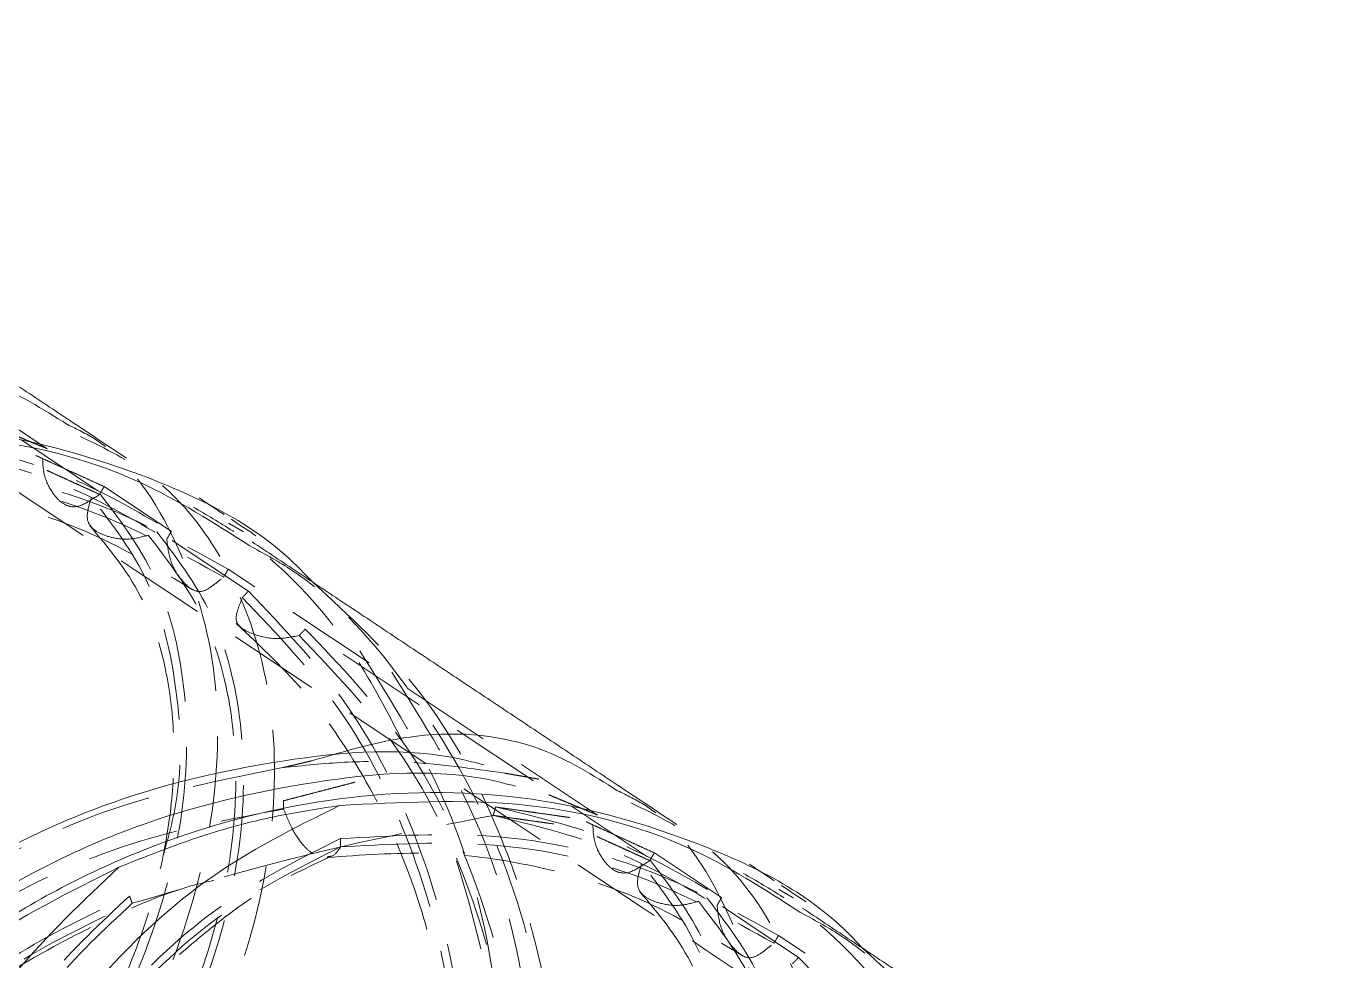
# Model space of a CAD drawing. Header units: millimetres. Extents: x 11 to 421, y 5 to 275.
# Drawn here: x 326.5 to 344.59, y 175.06 to 188.04 of the extents above; entities that cross this region are included whole.
import ezdxf

# ---------------------------------------------------------------- set-up
doc = ezdxf.new("R2010")
doc.units = ezdxf.units.MM
doc.linetypes.add('HIDDEN', pattern=[1.905, 1.27, -0.635])

msp = doc.modelspace()

# ---------------------------------------------------------------- linework, layer by layer
at = {"color": 7, "linetype": 'HIDDEN', "lineweight": 0}
for p, q in [((326.799, 182.176), (321.673, 185.588)), ((327.495, 181.595), (322.742, 184.759)), ((328.521, 181.029), (327.589, 181.65)), ((329.591, 180.199), (328.285, 181.069)), ((334.437, 177.09), (329.311, 180.503)), ((335.133, 176.51), (330.381, 179.673)), ((336.16, 175.943), (335.227, 176.564)), ((337.229, 175.114), (335.923, 175.984)), ((342.076, 172.005), (336.95, 175.417))]:
    msp.add_line(p, q, dxfattribs=at)
for points in [[(286.596, 208.067), (399.407, 132.966)], [(390.883, 118.342), (273.655, 196.383)], [(326.799, 182.176), (326.122, 182.457)], [(327.589, 181.65), (326.639, 182.082)], [(327.523, 181.543), (326.792, 181.876)], [(327.589, 181.65), (327.523, 181.543)], [(329.318, 181.141), (329.521, 181.024)], [(328.521, 181.029), (328.458, 180.921)], [(329.248, 180.395), (329.311, 180.503)], [(329.506, 180.109), (329.591, 180.199)], [(330.381, 179.673), (330.296, 179.583)], [(330.469, 177.842), (330.067, 177.748)], [(333.623, 177.588), (333.152, 177.671)], [(331.075, 177.547), (330.077, 177.288)], [(330.077, 177.288), (330.08, 177.173)], [(334.437, 177.09), (333.76, 177.371)], [(332.99, 177.084), (333.023, 177.202)], [(333.833, 176.966), (332.99, 177.084)], [(334.052, 177.055), (333.023, 177.202)], [(335.227, 176.564), (334.278, 176.997)], [(330.867, 176.762), (330.87, 176.647)], [(335.162, 176.458), (334.431, 176.791)], [(335.227, 176.564), (335.162, 176.458)], [(336.956, 176.056), (337.159, 175.939)], [(327.978, 175.864), (327.941, 175.965)], [(336.16, 175.943), (336.097, 175.836)], [(336.887, 175.31), (336.95, 175.417)], [(337.144, 175.023), (337.229, 175.114)]]:
    msp.add_open_spline(points, degree=1, dxfattribs=at)
at = {"color": 7, "linetype": 'Continuous', "lineweight": 15}
for points, degree in [([(327.11, 182.569), (322.003, 185.969)], 1), ([(334.749, 177.484), (329.642, 180.884)], 1), ([(337.335, 175.883), (337.277, 175.921), (337.162, 175.997), (337.047, 176.074), (336.99, 176.112)], 3), ([(342.388, 172.399), (337.281, 175.798)], 1)]:
    msp.add_open_spline(points, degree=degree, dxfattribs=at)
for points, knots in [([(327.078, 182.513), (326.736, 182.728), (325.929, 183.234), (324.434, 183.394), (323.32, 183.07), (322.83, 182.927)], [0, 0, 0, 0, 0.2915786, 0.6886474, 1, 1, 1, 1]), ([(315.405, 167.116), (315.157, 167.232), (314.402, 167.584), (313.547, 168.771), (312.948, 170.519), (312.927, 172.596), (313.486, 174.806), (314.613, 176.996), (316.253, 178.999), (318.316, 180.664), (320.684, 181.865), (323.213, 182.5), (325.766, 182.529), (328.139, 181.874), (329.75, 181.096), (330.395, 180.416), (330.479, 180.327)], [0, 0, 0, 0, 0.038655, 0.117771, 0.196883, 0.275992, 0.355101, 0.434213, 0.513329, 0.592452, 0.671585, 0.750728, 0.829871, 0.909003, 0.988126, 1, 1, 1, 1]), ([(327.9, 182.043), (327.769, 182.131), (327.505, 182.306), (327.242, 182.482), (327.11, 182.569)], [0, 0, 0, 0, 0.500005, 1, 1, 1, 1]), ([(329.609, 180.828), (329.112, 181.147), (327.937, 181.901), (325.731, 182.442), (324.056, 182.352), (323.219, 182.307)], [0, 0, 0, 0, 0.2685445, 0.6342462, 1, 1, 1, 1]), ([(329.252, 181.264), (329.194, 181.302), (329.079, 181.378), (328.964, 181.455), (328.907, 181.493)], [0, 0, 0, 0, 0.499989, 1, 1, 1, 1]), ([(329.696, 180.968), (329.639, 181.006), (329.523, 181.083), (329.408, 181.159), (329.351, 181.198)], [0, 0, 0, 0, 0.499989, 1, 1, 1, 1]), ([(334.716, 177.428), (334.375, 177.643), (333.568, 178.149), (332.073, 178.309), (330.959, 177.985), (330.469, 177.842)], [0, 0, 0, 0, 0.291579, 0.688647, 1, 1, 1, 1]), ([(320.639, 164.053), (320.58, 164.122), (320.156, 164.622), (319.826, 165.992), (319.768, 168.027), (320.337, 170.249), (321.461, 172.436), (323.102, 174.44), (325.164, 176.102), (327.535, 177.315), (330.051, 177.904), (331.885, 178.048), (332.767, 177.81), (332.858, 177.785)], [0, 0, 0, 0, 0.017268, 0.125072, 0.232872, 0.340672, 0.448475, 0.556285, 0.664104, 0.771935, 0.879782, 0.987628, 1, 1, 1, 1]), ([(321.084, 163.757), (321.025, 163.826), (320.601, 164.326), (320.271, 165.696), (320.212, 167.731), (320.781, 169.953), (321.906, 172.14), (323.547, 174.144), (325.609, 175.806), (327.98, 177.019), (330.496, 177.607), (332.33, 177.752), (333.212, 177.513), (333.303, 177.489)], [0, 0, 0, 0, 0.017268, 0.125072, 0.232872, 0.340672, 0.448475, 0.556285, 0.664104, 0.771935, 0.879782, 0.987628, 1, 1, 1, 1]), ([(335.539, 176.958), (335.407, 177.046), (335.144, 177.221), (334.881, 177.396), (334.749, 177.484)], [0, 0, 0, 0, 0.500005, 1, 1, 1, 1]), ([(323.044, 162.031), (322.796, 162.146), (322.041, 162.499), (321.186, 163.685), (320.586, 165.434), (320.566, 167.51), (321.124, 169.721), (322.252, 171.911), (323.892, 173.913), (325.955, 175.579), (328.322, 176.78), (330.851, 177.415), (333.405, 177.443), (335.778, 176.788), (337.389, 176.011), (338.033, 175.33), (338.117, 175.241)], [0, 0, 0, 0, 0.038655, 0.117771, 0.196882, 0.275992, 0.355101, 0.434213, 0.513329, 0.592452, 0.671584, 0.750728, 0.829871, 0.909003, 0.988126, 1, 1, 1, 1]), ([(337.247, 175.743), (336.75, 176.062), (335.576, 176.816), (333.369, 177.356), (331.695, 177.267), (330.857, 177.222)], [0, 0, 0, 0, 0.268544, 0.634246, 1, 1, 1, 1]), ([(330.857, 177.222), (330.233, 176.914), (328.983, 176.298), (327.274, 174.654), (325.866, 172.593), (324.876, 170.187), (324.393, 167.598), (324.473, 164.989), (325.125, 162.511), (326.356, 160.365), (327.593, 158.962), (328.478, 158.459), (328.664, 158.354)], [0, 0, 0, 0, 0.107955, 0.215894, 0.323821, 0.431739, 0.53965, 0.647559, 0.755467, 0.863378, 0.971296, 1, 1, 1, 1]), ([(327.793, 176.367), (328.246, 176.545), (328.971, 176.832), (330.003, 177.091), (330.572, 177.178), (330.857, 177.222)], [0, 0, 0, 0, 0.453025, 0.725496, 1, 1, 1, 1]), ([(327.793, 176.367), (327.109, 176.022), (325.74, 175.334), (323.893, 173.778), (322.328, 171.884), (321.21, 169.717), (320.654, 167.532), (320.669, 165.476), (321.267, 163.759), (322.014, 162.661), (322.64, 162.354), (322.771, 162.289)], [0, 0, 0, 0, 0.109673, 0.219302, 0.343908, 0.468507, 0.593103, 0.717698, 0.842297, 0.966903, 1, 1, 1, 1]), ([(327.793, 176.367), (327.295, 175.898), (326.301, 174.961), (325.039, 173.015), (324.085, 170.715), (323.603, 168.124), (323.683, 165.516), (324.335, 163.036), (325.569, 160.895), (326.799, 159.476), (327.696, 158.988), (327.886, 158.885)], [0, 0, 0, 0, 0.109625, 0.219206, 0.343758, 0.468302, 0.592843, 0.717384, 0.841929, 0.966481, 1, 1, 1, 1]), ([(336.892, 176.178), (336.834, 176.216), (336.719, 176.292), (336.604, 176.369), (336.546, 176.407)], [0, 0, 0, 0, 0.500011, 1, 1, 1, 1])]:
    msp.add_open_spline(points, degree=3, knots=knots, dxfattribs=at)
at = {"color": 7, "linetype": 'HIDDEN', "lineweight": 0}
for points, knots in [([(322.056, 168.436), (322.74, 168.781), (324.109, 169.469), (325.956, 171.025), (327.521, 172.919), (328.639, 175.086), (329.195, 177.27), (329.18, 179.327), (328.582, 181.044), (327.835, 182.142), (327.209, 182.449), (327.078, 182.513)], [0, 0, 0, 0, 0.109673, 0.219302, 0.343908, 0.468507, 0.593103, 0.717698, 0.842297, 0.966903, 1, 1, 1, 1]), ([(319.782, 167.055), (320.619, 167.222), (322.293, 167.555), (324.638, 168.775), (326.683, 170.412), (328.31, 172.395), (329.429, 174.559), (329.986, 176.746), (329.967, 178.796), (329.384, 180.535), (328.447, 181.768), (327.605, 182.178), (327.26, 182.346)], [0, 0, 0, 0, 0.103182, 0.20635, 0.309505, 0.412652, 0.515792, 0.61893, 0.722068, 0.825208, 0.928355, 1, 1, 1, 1]), ([(325.352, 182.169), (325.904, 182.036), (327.008, 181.77), (327.975, 181.204), (328.458, 180.921)], [0, 0, 0, 0, 0.500409, 1, 1, 1, 1]), ([(325.384, 182.287), (325.942, 182.153), (327.057, 181.885), (328.034, 181.314), (328.521, 181.029)], [0, 0, 0, 0, 0.50041, 1, 1, 1, 1]), ([(327.523, 181.543), (327.45, 181.493), (327.293, 181.386), (327.141, 181.353), (326.989, 181.422), (326.851, 181.578), (326.741, 181.808), (326.736, 181.986), (326.733, 182.069)], [0, 0, 0, 0, 0.1929878, 0.415245, 0.5510254, 0.6874472, 0.854989, 1, 1, 1, 1]), ([(323.229, 181.847), (323.951, 181.889), (325.396, 181.972), (327.489, 181.514), (328.704, 180.84), (329.311, 180.503)], [0, 0, 0, 0, 0.333483, 0.666785, 1, 1, 1, 1]), ([(323.231, 181.732), (323.946, 181.772), (325.374, 181.853), (327.445, 181.397), (328.647, 180.729), (329.248, 180.395)], [0, 0, 0, 0, 0.3334828, 0.6667843, 1, 1, 1, 1]), ([(323.046, 181.585), (323.517, 181.62), (324.492, 181.691), (325.961, 181.495), (327.455, 181.049), (328.355, 180.499), (328.819, 180.216)], [0, 0, 0, 0, 0.226461, 0.468286, 0.726306, 1, 1, 1, 1]), ([(326.007, 171.76), (326.467, 172.322), (327.386, 173.445), (328.269, 175.308), (328.743, 177.162), (328.758, 178.904), (328.367, 180.458), (327.785, 181.216), (327.495, 181.595)], [0, 0, 0, 0, 0.1667454, 0.3333967, 0.5, 0.666603, 0.8332543, 1, 1, 1, 1]), ([(327.411, 181.503), (327.388, 181.424), (327.338, 181.256), (327.365, 181.123), (327.487, 181.014), (327.685, 180.937), (327.942, 180.904), (328.119, 180.954), (328.201, 180.977)], [0, 0, 0, 0, 0.192991, 0.414919, 0.550737, 0.687182, 0.854969, 1, 1, 1, 1]), ([(328.409, 176.535), (328.464, 176.73), (328.689, 177.532), (328.633, 178.85), (328.274, 180.385), (327.699, 181.13), (327.411, 181.503)], [0, 0, 0, 0, 0.09683, 0.397773, 0.698802, 1, 1, 1, 1]), ([(331.74, 178.093), (331.528, 178.506), (330.938, 179.652), (329.892, 180.754), (329.009, 181.258), (328.824, 181.364)], [0, 0, 0, 0, 0.30761, 0.85453, 1, 1, 1, 1]), ([(327.386, 181.111), (327.643, 180.806), (328.109, 180.254), (328.45, 179.211), (328.565, 178.305), (328.554, 177.432), (328.416, 176.426), (328.11, 175.376), (327.668, 174.363), (327.179, 173.483), (326.576, 172.598), (326.074, 172.044), (325.834, 171.779)], [0, 0, 0, 0, 0.15981, 0.289013, 0.387804, 0.459523, 0.550514, 0.673253, 0.746902, 0.828328, 0.918013, 1, 1, 1, 1]), ([(326.797, 171.234), (327.257, 171.796), (328.176, 172.919), (329.059, 174.782), (329.533, 176.636), (329.548, 178.378), (329.157, 179.932), (328.575, 180.69), (328.285, 181.069)], [0, 0, 0, 0, 0.166745, 0.333397, 0.5, 0.666603, 0.833254, 1, 1, 1, 1]), ([(326.709, 171.284), (327.165, 171.838), (328.075, 172.945), (328.952, 174.782), (329.423, 176.61), (329.442, 178.327), (329.059, 179.858), (328.487, 180.604), (328.201, 180.977)], [0, 0, 0, 0, 0.166745, 0.333397, 0.5, 0.666604, 0.833255, 1, 1, 1, 1]), ([(328.458, 180.921), (328.47, 180.814), (328.497, 180.585), (328.663, 180.34), (328.819, 180.204), (328.949, 180.182), (329.074, 180.255), (329.193, 180.351), (329.248, 180.395)], [0, 0, 0, 0, 0.192989, 0.41524, 0.551022, 0.687443, 0.854988, 1, 1, 1, 1]), ([(329.695, 163.351), (330.192, 163.82), (331.187, 164.757), (332.449, 166.702), (333.403, 169.003), (333.885, 171.594), (333.804, 174.202), (333.153, 176.682), (331.919, 178.823), (330.691, 180.24), (329.797, 180.726), (329.609, 180.828)], [0, 0, 0, 0, 0.109673, 0.219302, 0.343908, 0.468507, 0.593103, 0.717698, 0.842297, 0.966903, 1, 1, 1, 1]), ([(330.479, 180.327), (330.988, 179.857), (332.097, 178.836), (333.225, 176.71), (333.895, 174.228), (333.969, 171.589), (333.479, 168.977), (332.475, 166.55), (331.049, 164.46), (329.32, 162.838), (327.422, 161.77), (325.528, 161.351), (324.003, 161.44), (323.286, 161.881), (323.044, 162.031)], [0, 0, 0, 0, 0.074802, 0.162807, 0.25081, 0.338812, 0.426817, 0.514828, 0.602846, 0.690873, 0.778914, 0.866954, 0.954982, 1, 1, 1, 1]), ([(329.591, 180.199), (330.073, 179.693), (331.038, 178.679), (332.003, 176.744), (332.562, 174.619), (332.662, 172.384), (332.353, 170.138), (331.818, 168.759), (331.55, 168.07)], [0, 0, 0, 0, 0.166745, 0.333397, 0.5, 0.666603, 0.833254, 1, 1, 1, 1]), ([(330.296, 179.583), (330.187, 179.561), (329.954, 179.515), (329.663, 179.593), (329.477, 179.689), (329.407, 179.79), (329.43, 179.914), (329.482, 180.047), (329.506, 180.109)], [0, 0, 0, 0, 0.192994, 0.414918, 0.550737, 0.687189, 0.85497, 1, 1, 1, 1]), ([(329.506, 180.109), (329.984, 179.608), (330.94, 178.606), (331.896, 176.693), (332.456, 174.592), (332.545, 172.387), (332.347, 170.615), (332.001, 169.674), (331.907, 169.417)], [0, 0, 0, 0, 0.1861806, 0.3722571, 0.5582803, 0.7443032, 0.9303794, 1, 1, 1, 1]), ([(329.423, 179.751), (329.766, 179.427), (330.386, 178.841), (331.05, 177.887), (331.534, 176.996), (331.955, 175.97), (332.324, 174.578), (332.463, 173.09), (332.399, 171.673), (332.211, 170.457), (331.891, 169.225), (331.557, 168.448), (331.395, 168.073)], [0, 0, 0, 0, 0.118197, 0.213518, 0.285902, 0.366142, 0.478825, 0.624413, 0.70979, 0.803359, 0.905322, 1, 1, 1, 1]), ([(330.381, 179.673), (330.863, 179.167), (331.828, 178.153), (332.793, 176.218), (333.352, 174.094), (333.452, 171.858), (333.143, 169.612), (332.608, 168.234), (332.34, 167.544)], [0, 0, 0, 0, 0.166746, 0.333397, 0.5, 0.666603, 0.833255, 1, 1, 1, 1]), ([(330.296, 179.583), (330.774, 179.082), (331.73, 178.08), (332.687, 176.167), (333.243, 174.067), (333.346, 171.857), (333.044, 169.637), (332.517, 168.274), (332.253, 167.593)], [0, 0, 0, 0, 0.166745, 0.333396, 0.5, 0.666604, 0.833255, 1, 1, 1, 1]), ([(331.138, 179.369), (331.58, 178.667), (332.465, 177.264), (333.097, 174.746), (333.182, 172.117), (332.688, 169.502), (331.685, 167.076), (330.259, 164.986), (328.53, 163.365), (326.629, 162.29), (324.749, 161.898), (323.454, 161.902), (322.932, 162.191), (322.896, 162.211)], [0, 0, 0, 0, 0.0992523, 0.1985018, 0.2977511, 0.3970035, 0.4962615, 0.5955281, 0.694806, 0.7940982, 0.8933903, 0.9926683, 1, 1, 1, 1]), ([(331.583, 179.073), (332.025, 178.371), (332.91, 176.968), (333.542, 174.45), (333.626, 171.821), (333.133, 169.206), (332.13, 166.78), (330.704, 164.69), (328.974, 163.067), (327.077, 162.001), (325.179, 161.574), (323.534, 161.698), (322.717, 162.217), (322.372, 162.436)], [0, 0, 0, 0, 0.093148, 0.186294, 0.27944, 0.372588, 0.465741, 0.558903, 0.652075, 0.745261, 0.838447, 0.931619, 1, 1, 1, 1]), ([(333.152, 177.671), (332.694, 177.736), (331.96, 177.841), (330.922, 177.836), (330.353, 177.777), (330.067, 177.748)], [0, 0, 0, 0, 0.453025, 0.725495, 1, 1, 1, 1]), ([(330.067, 177.748), (329.23, 177.581), (327.556, 177.248), (325.211, 176.028), (323.165, 174.391), (321.539, 172.408), (320.42, 170.244), (319.863, 168.056), (319.884, 166.01), (320.459, 164.255), (321.489, 162.993), (322.81, 162.208), (323.827, 162.101), (324.336, 162.047)], [0, 0, 0, 0, 0.092966, 0.185919, 0.278861, 0.371795, 0.464724, 0.55765, 0.650577, 0.743505, 0.83644, 0.918203, 1, 1, 1, 1]), ([(329.695, 163.351), (330.379, 163.695), (331.747, 164.384), (333.595, 165.94), (335.159, 167.833), (336.278, 170.001), (336.834, 172.185), (336.819, 174.241), (336.221, 175.959), (335.474, 177.056), (334.848, 177.364), (334.716, 177.428)], [0, 0, 0, 0, 0.109673, 0.219302, 0.343908, 0.468507, 0.593103, 0.717698, 0.842297, 0.966903, 1, 1, 1, 1]), ([(324.149, 174.496), (324.733, 174.944), (325.902, 175.841), (327.942, 176.775), (329.367, 177.04), (330.08, 177.173)], [0, 0, 0, 0, 0.3332161, 0.6665178, 1, 1, 1, 1]), ([(327.42, 161.97), (328.257, 162.136), (329.932, 162.47), (332.277, 163.69), (334.322, 165.327), (335.949, 167.309), (337.068, 169.474), (337.625, 171.661), (337.606, 173.711), (337.022, 175.45), (336.085, 176.683), (335.244, 177.092), (334.899, 177.26)], [0, 0, 0, 0, 0.103182, 0.20635, 0.309505, 0.412652, 0.515792, 0.61893, 0.722068, 0.825208, 0.928355, 1, 1, 1, 1]), ([(330.08, 177.173), (330.121, 177.071), (330.203, 176.867), (330.348, 176.666), (330.443, 176.582), (330.481, 176.556), (330.482, 176.556)], [0, 0, 0, 0, 0.3730348, 0.7460572, 0.9933963, 1, 1, 1, 1]), ([(330.482, 176.556), (330.484, 176.556), (331.32, 176.76), (332.156, 176.922), (332.99, 177.084)], [0, 0, 0, 0, 0.002077, 1, 1, 1, 1]), ([(332.99, 177.084), (333.543, 176.951), (334.647, 176.685), (335.614, 176.119), (336.097, 175.836)], [0, 0, 0, 0, 0.500409, 1, 1, 1, 1]), ([(333.023, 177.202), (333.581, 177.068), (334.696, 176.8), (335.672, 176.229), (336.16, 175.943)], [0, 0, 0, 0, 0.50041, 1, 1, 1, 1]), ([(326.63, 162.496), (327.255, 162.804), (328.505, 163.42), (330.213, 165.064), (331.621, 167.124), (332.614, 169.532), (333.087, 172.115), (333.045, 174.69), (332.547, 176.247), (332.306, 177)], [0, 0, 0, 0, 0.144168, 0.288314, 0.432445, 0.576562, 0.720672, 0.864777, 1, 1, 1, 1]), ([(335.162, 176.458), (335.089, 176.408), (334.931, 176.301), (334.78, 176.268), (334.628, 176.337), (334.49, 176.493), (334.38, 176.722), (334.375, 176.901), (334.372, 176.984)], [0, 0, 0, 0, 0.192994, 0.415242, 0.55103, 0.687443, 0.854991, 1, 1, 1, 1]), ([(330.867, 176.762), (330.339, 176.499), (329.281, 175.973), (327.792, 174.643), (326.994, 173.479), (326.595, 172.897)], [0, 0, 0, 0, 0.333483, 0.666784, 1, 1, 1, 1]), ([(330.867, 176.762), (331.59, 176.804), (333.034, 176.887), (335.127, 176.429), (336.343, 175.755), (336.95, 175.417)], [0, 0, 0, 0, 0.333483, 0.666784, 1, 1, 1, 1]), ([(330.87, 176.647), (331.584, 176.687), (333.013, 176.767), (335.084, 176.312), (336.286, 175.644), (336.887, 175.31)], [0, 0, 0, 0, 0.333483, 0.666784, 1, 1, 1, 1]), ([(330.87, 176.647), (330.349, 176.386), (329.308, 175.865), (327.842, 174.549), (327.056, 173.397), (326.664, 172.821)], [0, 0, 0, 0, 0.333483, 0.666784, 1, 1, 1, 1]), ([(330.482, 176.556), (330.481, 176.555), (329.645, 176.352), (328.81, 176.108), (327.978, 175.864)], [0, 0, 0, 0, 0.002077, 1, 1, 1, 1]), ([(330.685, 176.5), (331.156, 176.534), (332.13, 176.606), (333.6, 176.41), (335.094, 175.963), (335.994, 175.414), (336.457, 175.131)], [0, 0, 0, 0, 0.22646, 0.468286, 0.726305, 1, 1, 1, 1]), ([(330.87, 176.647), (330.833, 176.592), (330.782, 176.515), (330.708, 176.514), (330.687, 176.514)], [0, 0, 0, 0, 0.7107222, 1, 1, 1, 1]), ([(328.634, 175.153), (328.941, 175.415), (329.614, 175.988), (330.333, 176.326), (330.725, 176.51)], [0, 0, 0, 0, 0.455132, 1, 1, 1, 1]), ([(333.646, 166.675), (334.106, 167.236), (335.025, 168.36), (335.908, 170.223), (336.381, 172.077), (336.396, 173.819), (336.006, 175.372), (335.424, 176.13), (335.133, 176.51)], [0, 0, 0, 0, 0.166745, 0.333397, 0.5, 0.666603, 0.833254, 1, 1, 1, 1]), ([(335.05, 176.418), (335.027, 176.339), (334.977, 176.171), (335.004, 176.037), (335.126, 175.928), (335.323, 175.852), (335.581, 175.819), (335.758, 175.869), (335.84, 175.892)], [0, 0, 0, 0, 0.19299, 0.414918, 0.550736, 0.687188, 0.854968, 1, 1, 1, 1]), ([(336.047, 171.449), (336.102, 171.644), (336.327, 172.446), (336.271, 173.765), (335.913, 175.299), (335.337, 176.045), (335.05, 176.418)], [0, 0, 0, 0, 0.096829, 0.397772, 0.698802, 1, 1, 1, 1]), ([(324.765, 173.769), (325.195, 174.123), (326.055, 174.831), (327.531, 175.615), (328.563, 176.071), (329.1, 176.18), (329.104, 176.181)], [0, 0, 0, 0, 0.333023, 0.665631, 0.996958, 1, 1, 1, 1]), ([(339.379, 173.008), (339.166, 173.421), (338.577, 174.567), (337.53, 175.669), (336.648, 176.173), (336.462, 176.278)], [0, 0, 0, 0, 0.307609, 0.85453, 1, 1, 1, 1]), ([(335.025, 176.025), (335.282, 175.72), (335.747, 175.169), (336.088, 174.126), (336.204, 173.219), (336.193, 172.347), (336.054, 171.341), (335.749, 170.29), (335.307, 169.278), (334.818, 168.398), (334.215, 167.512), (333.713, 166.958), (333.473, 166.694)], [0, 0, 0, 0, 0.15981, 0.289013, 0.387804, 0.459522, 0.550513, 0.673253, 0.746902, 0.828328, 0.918012, 1, 1, 1, 1]), ([(324.872, 174.044), (325.345, 174.422), (326.293, 175.18), (327.391, 175.703), (327.941, 175.965)], [0, 0, 0, 0, 0.4995902, 1, 1, 1, 1]), ([(324.939, 173.97), (325.408, 174.343), (326.346, 175.091), (327.434, 175.606), (327.978, 175.864)], [0, 0, 0, 0, 0.4995914, 1, 1, 1, 1]), ([(327.941, 175.965), (327.547, 175.599), (326.761, 174.869), (326.123, 173.905), (325.805, 173.423)], [0, 0, 0, 0, 0.50041, 1, 1, 1, 1]), ([(327.978, 175.864), (327.59, 175.502), (326.815, 174.779), (326.187, 173.824), (325.874, 173.347)], [0, 0, 0, 0, 0.500408, 1, 1, 1, 1]), ([(334.348, 166.199), (334.803, 166.752), (335.714, 167.859), (336.59, 169.696), (337.062, 171.524), (337.08, 173.242), (336.698, 174.773), (336.126, 175.519), (335.84, 175.892)], [0, 0, 0, 0, 0.166745, 0.333396, 0.5, 0.666604, 0.833255, 1, 1, 1, 1]), ([(334.436, 166.149), (334.896, 166.71), (335.815, 167.834), (336.698, 169.697), (337.171, 171.551), (337.186, 173.293), (336.796, 174.847), (336.214, 175.605), (335.923, 175.984)], [0, 0, 0, 0, 0.1667454, 0.333397, 0.4999997, 0.666603, 0.8332543, 1, 1, 1, 1]), ([(336.097, 175.836), (336.109, 175.729), (336.135, 175.499), (336.302, 175.255), (336.458, 175.119), (336.587, 175.096), (336.712, 175.17), (336.831, 175.265), (336.887, 175.31)], [0, 0, 0, 0, 0.192996, 0.415246, 0.551028, 0.68745, 0.854993, 1, 1, 1, 1]), ([(337.333, 158.266), (337.831, 158.734), (338.825, 159.672), (340.088, 161.617), (341.041, 163.918), (341.524, 166.509), (341.443, 169.117), (340.792, 171.596), (339.558, 173.738), (338.33, 175.155), (337.435, 175.641), (337.247, 175.743)], [0, 0, 0, 0, 0.109673, 0.219302, 0.343908, 0.468507, 0.593103, 0.717698, 0.842297, 0.966903, 1, 1, 1, 1]), ([(338.117, 175.241), (338.627, 174.772), (339.736, 173.75), (340.864, 171.625), (341.534, 169.142), (341.608, 166.504), (341.118, 163.891), (340.114, 161.465), (338.687, 159.375), (336.958, 157.753), (335.06, 156.684), (333.167, 156.265), (331.642, 156.354), (330.925, 156.796), (330.682, 156.945)], [0, 0, 0, 0, 0.074802, 0.162807, 0.25081, 0.338812, 0.426817, 0.514828, 0.602845, 0.690873, 0.778914, 0.866954, 0.954982, 1, 1, 1, 1]), ([(337.229, 175.114), (337.712, 174.607), (338.677, 173.594), (339.642, 171.658), (340.201, 169.534), (340.301, 167.298), (339.992, 165.053), (339.456, 163.674), (339.188, 162.985)], [0, 0, 0, 0, 0.166746, 0.333397, 0.5, 0.666603, 0.833254, 1, 1, 1, 1])]:
    msp.add_open_spline(points, degree=3, knots=knots, dxfattribs=at)

doc.saveas('drawing.dxf')
